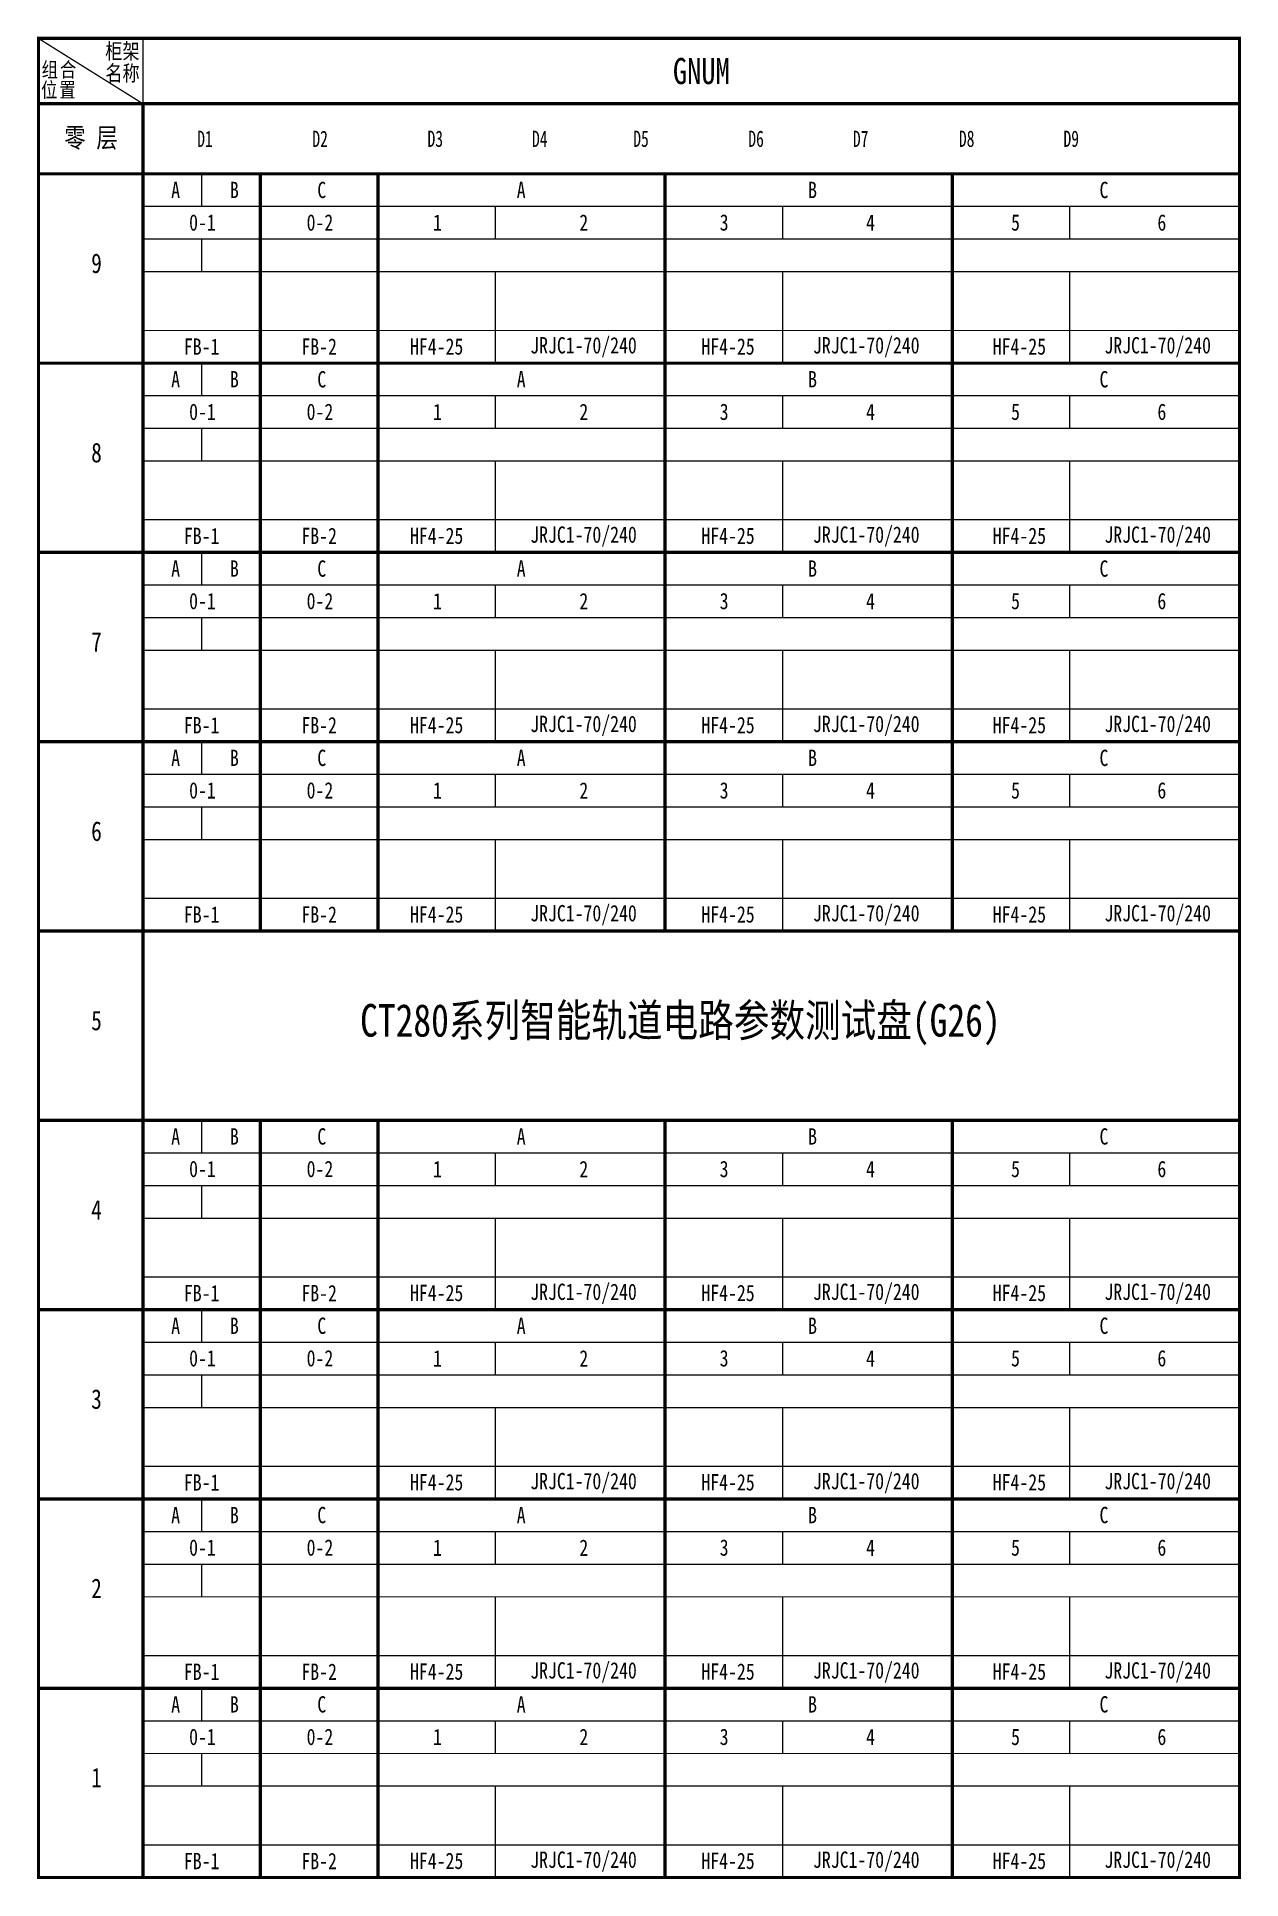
# Model space of a CAD drawing. Header units: inches. Extents: x -16 to 168, y 0 to 282.
import ezdxf
from ezdxf.enums import TextEntityAlignment as Align

# ---------------------------------------------------------------- set-up
doc = ezdxf.new("R2010")
doc.units = ezdxf.units.IN
doc.header["$MEASUREMENT"] = 0
doc.layers.add('图层1', color=7, linetype='Continuous')
doc.styles.add('ST', font='SimSun.ttf', dxfattribs={"width": 0.8})

msp = doc.modelspace()

# ---------------------------------------------------------------- linework, layer by layer
at = {"const_width": 0.5}
for points in [[(80, 261), (80, 145)], [(124, 261), (124, 145)], [(18, 145), (18, 232)], [(36, 232), (36, 145)], [(80, 0), (80, 116)], [(124, 116), (124, 0)]]:
    msp.add_lwpolyline(points, dxfattribs=at)
at = {"layer": '图层1'}
for points, const_width in [([(168, 0), (-16, 0), (-16, 281.74), (168, 281.74), (168, 0)], 0.5), ([(0, 271.74), (-16, 281.74)], 0.2), ([(-16, 271.74), (168, 271.74)], 0.5), ([(-16, 271.74), (168, 271.74)], 0.5), ([(-16, 271.74), (168, 271.74)], 0.5), ([(-16, 261), (168, 261)], 0.5), ([(-16, 232), (168, 232)], 0.5), ([(-16, 232), (168, 232)], 0.5), ([(-16, 232), (168, 232)], 0.5), ([(-16, 203), (168, 203)], 0.5), ([(-16, 203), (168, 203)], 0.5), ([(-16, 203), (168, 203)], 0.5), ([(-16, 203), (168, 203)], 0.5), ([(-16, 174), (168, 174)], 0.5), ([(-16, 174), (168, 174)], 0.5), ([(-16, 174), (168, 174)], 0.5), ([(-16, 174), (168, 174)], 0.5), ([(-16, 145), (168, 145)], 0.5), ([(-16, 145), (168, 145)], 0.5), ([(-16, 145), (168, 145)], 0.5), ([(-16, 145), (168, 145)], 0.5), ([(-16, 116), (168, 116)], 0.5), ([(-16, 116), (168, 116)], 0.5), ([(-16, 116), (168, 116)], 0.5), ([(-16, 116), (168, 116)], 0.5), ([(-16, 116), (168, 116)], 0.5), ([(-16, 87), (168, 87)], 0.5), ([(-16, 87), (168, 87)], 0.5), ([(-16, 87), (168, 87)], 0.5), ([(-16, 87), (168, 87)], 0.5), ([(-16, 58), (168, 58)], 0.5), ([(-16, 58), (168, 58)], 0.5), ([(-16, 58), (168, 58)], 0.5), ([(-16, 58), (168, 58)], 0.5), ([(-16, 29), (168, 29)], 0.5), ([(-16, 29), (168, 29)], 0.5), ([(-16, 29), (168, 29)], 0.5), ([(-16, 29), (168, 29)], 0.5), ([(-16, 29), (168, 29)], 0.5), ([(-16, 0), (168, 0)], 0.5)]:
    msp.add_lwpolyline(points, dxfattribs=dict(at, const_width=const_width))
at = {"layer": '图层1', "color": 0}
for points, const_width in [([(0, 0), (0, 281.74)], 0.2), ([(0, 271.74), (0, 242.74)], 0.5), ([(0, 271.74), (0, 232)], 0.5), ([(0, 271.74), (0, 271.74), (0, 247.74)], 0.2), ([(0, 271.74), (0, 271.74), (0, 242.74)], 0.2), ([(0, 261), (0, 232)], 0.5), ([(0, 261), (0, 261), (0, 237)], 0.2), ([(0, 261), (0, 261), (0, 232)], 0.2), ([(9, 261), (9, 256)], 0.2), ([(18, 261), (18, 232)], 0.5), ([(36, 261), (36, 232)], 0.5), ([(0, 256), (168, 256)], 0.2), ([(54, 256), (54, 251)], 0.2), ([(98, 256), (98, 251)], 0.2), ([(142, 256), (142, 251)], 0.2), ([(0, 251), (168, 251)], 0.2), ([(9, 251), (9, 246)], 0.2), ([(0, 246), (168, 246)], 0.2), ([(54, 246), (54, 232)], 0.2), ([(98, 246), (98, 232)], 0.2), ([(142, 246), (142, 232)], 0.2), ([(0, 242.74), (0, 242.74), (0, 0)], 0.2), ([(0, 237), (168, 237)], 0.2), ([(0, 232), (0, 203)], 0.5), ([(0, 232), (0, 232), (0, 203)], 0.2), ([(0, 232), (0, 232), (0, 208)], 0.2), ([(9, 232), (9, 227)], 0.2), ([(18, 232), (18, 203)], 0.5), ([(36, 232), (36, 203)], 0.5), ([(0, 227), (168, 227)], 0.2), ([(54, 227), (54, 222)], 0.2), ([(98, 227), (98, 222)], 0.2), ([(142, 227), (142, 222)], 0.2), ([(0, 222), (168, 222)], 0.2), ([(9, 222), (9, 217)], 0.2), ([(0, 217), (168, 217)], 0.2), ([(54, 217), (54, 203)], 0.2), ([(98, 217), (98, 203)], 0.2), ([(142, 217), (142, 203)], 0.2), ([(0, 208), (168, 208)], 0.2), ([(0, 203), (0, 174)], 0.5), ([(18, 203), (18, 174)], 0.5), ([(36, 203), (36, 174)], 0.5), ([(0, 203), (0, 203), (0, 174)], 0.2), ([(0, 203), (0, 203), (0, 179)], 0.2), ([(9, 203), (9, 198)], 0.2), ([(0, 198), (168, 198)], 0.2), ([(54, 198), (54, 193)], 0.2), ([(98, 198), (98, 193)], 0.2), ([(142, 198), (142, 193)], 0.2), ([(0, 193), (168, 193)], 0.2), ([(9, 193), (9, 188)], 0.2), ([(0, 188), (168, 188)], 0.2), ([(54, 188), (54, 174)], 0.2), ([(98, 188), (98, 174)], 0.2), ([(142, 188), (142, 174)], 0.2), ([(0, 179), (168, 179)], 0.2), ([(0, 174), (0, 145)], 0.5), ([(0, 174), (0, 174), (0, 150)], 0.2), ([(0, 174), (0, 174), (0, 145)], 0.2), ([(9, 174), (9, 169)], 0.2), ([(18, 174), (18, 145)], 0.5), ([(36, 174), (36, 145)], 0.5), ([(0, 169), (168, 169)], 0.2), ([(54, 169), (54, 164)], 0.2), ([(98, 169), (98, 164)], 0.2), ([(142, 169), (142, 164)], 0.2), ([(0, 164), (168, 164)], 0.2), ([(9, 164), (9, 159)], 0.2), ([(0, 159), (168, 159)], 0.2), ([(54, 159), (54, 145)], 0.2), ([(98, 159), (98, 145)], 0.2), ([(142, 159), (142, 145)], 0.2), ([(0, 150), (168, 150)], 0.2), ([(0, 145), (0, 116)], 0.5), ([(0, 145), (0, 145), (0, 116)], 0.2), ([(0, 145), (0, 145), (0, 121)], 0.2), ([(0, 116), (0, 87)], 0.5), ([(0, 116), (0, 116), (0, 87)], 0.2), ([(0, 116), (0, 116), (0, 92)], 0.2), ([(9, 116), (9, 111)], 0.2), ([(18, 116), (18, 87)], 0.5), ([(36, 116), (36, 87)], 0.5), ([(0, 111), (168, 111)], 0.2), ([(54, 111), (54, 106)], 0.2), ([(98, 111), (98, 106)], 0.2), ([(142, 111), (142, 106)], 0.2), ([(0, 106), (168, 106)], 0.2), ([(9, 106), (9, 101)], 0.2), ([(0, 101), (168, 101)], 0.2), ([(54, 101), (54, 87)], 0.2), ([(98, 101), (98, 87)], 0.2), ([(142, 101), (142, 87)], 0.2), ([(0, 92), (168, 92)], 0.2), ([(0, 87), (0, 58)], 0.5), ([(0, 87), (0, 87), (0, 63)], 0.2), ([(0, 87), (0, 87), (0, 58)], 0.2), ([(9, 87), (9, 82)], 0.2), ([(18, 87), (18, 58)], 0.5), ([(36, 87), (36, 58)], 0.5), ([(0, 82), (168, 82)], 0.2), ([(54, 82), (54, 77)], 0.2), ([(98, 82), (98, 77)], 0.2), ([(142, 82), (142, 77)], 0.2), ([(0, 77), (168, 77)], 0.2), ([(9, 77), (9, 72)], 0.2), ([(0, 72), (168, 72)], 0.2), ([(54, 72), (54, 58)], 0.2), ([(98, 72), (98, 58)], 0.2), ([(142, 72), (142, 58)], 0.2), ([(0, 63), (168, 63)], 0.2), ([(0, 58), (0, 29)], 0.5), ([(0, 58), (0, 58), (0, 34)], 0.2), ([(0, 58), (0, 58), (0, 29)], 0.2), ([(9, 58), (9, 53)], 0.2), ([(18, 58), (18, 29)], 0.5), ([(36, 58), (36, 29)], 0.5), ([(0, 53), (168, 53)], 0.2), ([(54, 53), (54, 48)], 0.2), ([(98, 53), (98, 48)], 0.2), ([(142, 53), (142, 48)], 0.2), ([(0, 48), (168, 48)], 0.2), ([(9, 48), (9, 43)], 0.2), ([(0, 43), (168, 43)], 0.2), ([(54, 43), (54, 29)], 0.2), ([(98, 43), (98, 29)], 0.2), ([(142, 43), (142, 29)], 0.2), ([(0, 34), (168, 34)], 0.2), ([(0, 29), (0, 0)], 0.5), ([(0, 29), (0, 29), (0, 5)], 0.2), ([(0, 29), (0, 29), (0, 0)], 0.2), ([(9, 29), (9, 24)], 0.2), ([(18, 29), (18, 0)], 0.5), ([(36, 29), (36, 0)], 0.5), ([(0, 24), (168, 24)], 0.2), ([(54, 24), (54, 19)], 0.2), ([(98, 24), (98, 19)], 0.2), ([(142, 24), (142, 19)], 0.2), ([(0, 19), (168, 19)], 0.2), ([(9, 19), (9, 14)], 0.2), ([(0, 14), (168, 14)], 0.2), ([(54, 14), (54, 0)], 0.2), ([(98, 14), (98, 0)], 0.2), ([(142, 14), (142, 0)], 0.2), ([(0, 5), (168, 5)], 0.2)]:
    msp.add_lwpolyline(points, dxfattribs=dict(at, const_width=const_width))

# ---------------------------------------------------------------- texts
at = {"color": 1, "style": 'ST', "width": 0.8}
msp.add_attdef('GNUM', text='GNUM', height=4, dxfattribs=at).set_placement((85.55, 276.75), align=Align.MIDDLE)
at = {"layer": '图层1', "color": 0, "style": 'ST', "width": 0.8}
for s, p in [('柜架', (-3.13, 278.59)), ('名称', (-3.13, 275.22))]:
    msp.add_text(s, height=2.4, dxfattribs=at).set_placement(p, align=Align.CENTER)
at = {"layer": '图层1', "style": 'ST', "width": 0.8}
for s, height, p in [('组', 2.3, (-14.26, 275.8)), ('合', 2.3, (-11.46, 275.8)), ('位', 2.3, (-14.35, 272.7)), ('置', 2.3, (-11.55, 272.7)), ('9', 3, (-7.11, 245.8)), ('8', 3, (-7.11, 216.8)), ('7', 3, (-7.11, 187.8)), ('6', 3, (-7.11, 158.8)), ('5', 3, (-7.11, 129.8)), ('CT280系列智能轨道电路参数测试盘(G26)', 5, (82.34, 128.82)), ('4', 3, (-7.11, 100.8)), ('3', 3, (-7.11, 71.8)), ('2', 3, (-7.11, 42.8)), ('1', 3, (-7.11, 13.8))]:
    msp.add_text(s, height=height, dxfattribs=at).set_placement(p, align=Align.CENTER)
at = {"layer": '图层1', "color": 0, "style": 'ST', "width": 0.8}
msp.add_text('零 层', height=3, dxfattribs=at).set_placement((-7.95, 266.5), align=Align.MIDDLE)
at = {"layer": '图层1', "color": 0}
for s, width, p in [('D1', 0.7, (9.51, 266.36)), ('D2', 0.7, (27.15, 266.36)), ('D3', 0.7, (44.79, 266.36)), ('D4', 0.7, (60.8, 266.36)), ('D5', 0.7, (76.31, 266.36)), ('D6', 0.7, (93.94, 266.36)), ('D7', 0.7, (109.96, 266.36)), ('D8', 0.7, (126.2, 266.36)), ('D9', 0.7, (142.22, 266.36)), ('A', 0.8, (5.01, 258.53)), ('B', 0.8, (14.01, 258.53)), ('C', 0.8, (27.4, 258.53)), ('A', 0.8, (57.95, 258.53)), ('B', 0.8, (102.59, 258.53)), ('C', 0.8, (147.23, 258.53)), ('0-1', 0.8, (9.12, 253.53)), ('0-2', 0.8, (27.12, 253.53)), ('1', 0.8, (45.12, 253.53)), ('2', 0.8, (67.54, 253.53)), ('3', 0.8, (89.04, 253.53)), ('4', 0.8, (111.46, 253.53)), ('5', 0.8, (133.68, 253.53)), ('6', 0.8, (156.1, 253.53)), ('FB-1', 0.8, (9, 234.53)), ('FB-2', 0.8, (27, 234.53)), ('HF4-25', 0.8, (45, 234.53)), ('JRJC1-70/240', 0.8, (67.5, 234.53)), ('HF4-25', 0.8, (89.64, 234.53)), ('JRJC1-70/240', 0.8, (110.82, 234.53)), ('HF4-25', 0.8, (134.28, 234.53)), ('JRJC1-70/240', 0.8, (155.46, 234.53)), ('A', 0.8, (5.01, 229.53)), ('B', 0.8, (14.01, 229.53)), ('C', 0.8, (27.4, 229.53)), ('A', 0.8, (57.95, 229.53)), ('B', 0.8, (102.59, 229.53)), ('C', 0.8, (147.23, 229.53)), ('0-1', 0.8, (9.12, 224.53)), ('0-2', 0.8, (27.12, 224.53)), ('1', 0.8, (45.12, 224.53)), ('2', 0.8, (67.54, 224.53)), ('3', 0.8, (89.04, 224.53)), ('4', 0.8, (111.46, 224.53)), ('5', 0.8, (133.68, 224.53)), ('6', 0.8, (156.1, 224.53)), ('FB-1', 0.8, (9, 205.53)), ('FB-2', 0.8, (27, 205.53)), ('HF4-25', 0.8, (45, 205.53)), ('JRJC1-70/240', 0.8, (67.5, 205.53)), ('HF4-25', 0.8, (89.64, 205.53)), ('JRJC1-70/240', 0.8, (110.82, 205.53)), ('HF4-25', 0.8, (134.28, 205.53)), ('JRJC1-70/240', 0.8, (155.46, 205.53)), ('A', 0.8, (5.01, 200.53)), ('B', 0.8, (14.01, 200.53)), ('C', 0.8, (27.4, 200.53)), ('A', 0.8, (57.95, 200.53)), ('B', 0.8, (102.59, 200.53)), ('C', 0.8, (147.23, 200.53)), ('0-1', 0.8, (9.12, 195.53)), ('0-2', 0.8, (27.12, 195.53)), ('1', 0.8, (45.12, 195.53)), ('2', 0.8, (67.54, 195.53)), ('3', 0.8, (89.04, 195.53)), ('4', 0.8, (111.46, 195.53)), ('5', 0.8, (133.68, 195.53)), ('6', 0.8, (156.1, 195.53)), ('JRJC1-70/240', 0.8, (67.5, 176.53)), ('JRJC1-70/240', 0.8, (110.82, 176.53)), ('JRJC1-70/240', 0.8, (155.46, 176.53)), ('FB-1', 0.8, (9, 176.53)), ('FB-2', 0.8, (27, 176.53)), ('HF4-25', 0.8, (45, 176.53)), ('HF4-25', 0.8, (89.64, 176.53)), ('HF4-25', 0.8, (134.28, 176.53)), ('A', 0.8, (5.01, 171.53)), ('B', 0.8, (14.01, 171.53)), ('C', 0.8, (27.4, 171.53)), ('A', 0.8, (57.95, 171.53)), ('B', 0.8, (102.59, 171.53)), ('C', 0.8, (147.23, 171.53)), ('0-1', 0.8, (9.12, 166.53)), ('0-2', 0.8, (27.12, 166.53)), ('1', 0.8, (45.12, 166.53)), ('2', 0.8, (67.54, 166.53)), ('3', 0.8, (89.04, 166.53)), ('4', 0.8, (111.46, 166.53)), ('5', 0.8, (133.68, 166.53)), ('6', 0.8, (156.1, 166.53)), ('FB-1', 0.8, (9, 147.53)), ('FB-2', 0.8, (27, 147.53)), ('HF4-25', 0.8, (45, 147.53)), ('JRJC1-70/240', 0.8, (67.5, 147.53)), ('HF4-25', 0.8, (89.64, 147.53)), ('JRJC1-70/240', 0.8, (110.82, 147.53)), ('HF4-25', 0.8, (134.28, 147.53)), ('JRJC1-70/240', 0.8, (155.46, 147.53)), ('A', 0.8, (5.01, 113.53)), ('B', 0.8, (14.01, 113.53)), ('C', 0.8, (27.4, 113.53)), ('A', 0.8, (57.95, 113.53)), ('B', 0.8, (102.59, 113.53)), ('C', 0.8, (147.23, 113.53)), ('0-1', 0.8, (9.12, 108.53)), ('0-2', 0.8, (27.12, 108.53)), ('1', 0.8, (45.12, 108.53)), ('2', 0.8, (67.54, 108.53)), ('3', 0.8, (89.04, 108.53)), ('4', 0.8, (111.46, 108.53)), ('5', 0.8, (133.68, 108.53)), ('6', 0.8, (156.1, 108.53)), ('FB-1', 0.8, (9, 89.53)), ('FB-2', 0.8, (27, 89.53)), ('HF4-25', 0.8, (45, 89.53)), ('JRJC1-70/240', 0.8, (67.5, 89.53)), ('HF4-25', 0.8, (89.64, 89.53)), ('JRJC1-70/240', 0.8, (110.82, 89.53)), ('HF4-25', 0.8, (134.28, 89.53)), ('JRJC1-70/240', 0.8, (155.46, 89.53)), ('A', 0.8, (5.01, 84.53)), ('B', 0.8, (14.01, 84.53)), ('C', 0.8, (27.4, 84.53)), ('A', 0.8, (57.95, 84.53)), ('B', 0.8, (102.59, 84.53)), ('C', 0.8, (147.23, 84.53)), ('0-1', 0.8, (9.12, 79.53)), ('0-2', 0.8, (27.12, 79.53)), ('1', 0.8, (45.12, 79.53)), ('2', 0.8, (67.54, 79.53)), ('3', 0.8, (89.04, 79.53)), ('4', 0.8, (111.46, 79.53)), ('5', 0.8, (133.68, 79.53)), ('6', 0.8, (156.1, 79.53)), ('JRJC1-70/240', 0.8, (67.5, 60.53)), ('JRJC1-70/240', 0.8, (110.82, 60.53)), ('JRJC1-70/240', 0.8, (155.46, 60.53)), ('FB-1', 0.8, (9, 60.53)), ('HF4-25', 0.8, (45, 60.53)), ('HF4-25', 0.8, (89.64, 60.53)), ('HF4-25', 0.8, (134.28, 60.53)), ('A', 0.8, (5.01, 55.53)), ('B', 0.8, (14.01, 55.53)), ('C', 0.8, (27.4, 55.53)), ('A', 0.8, (57.95, 55.53)), ('B', 0.8, (102.59, 55.53)), ('C', 0.8, (147.23, 55.53)), ('0-1', 0.8, (9.12, 50.53)), ('0-2', 0.8, (27.12, 50.53)), ('1', 0.8, (45.12, 50.53)), ('2', 0.8, (67.54, 50.53)), ('3', 0.8, (89.04, 50.53)), ('4', 0.8, (111.46, 50.53)), ('5', 0.8, (133.68, 50.53)), ('6', 0.8, (156.1, 50.53)), ('FB-1', 0.8, (9, 31.53)), ('FB-2', 0.8, (27, 31.53)), ('HF4-25', 0.8, (45, 31.53)), ('JRJC1-70/240', 0.8, (67.5, 31.53)), ('HF4-25', 0.8, (89.64, 31.53)), ('JRJC1-70/240', 0.8, (110.82, 31.53)), ('HF4-25', 0.8, (134.28, 31.53)), ('JRJC1-70/240', 0.8, (155.46, 31.53)), ('A', 0.8, (5.01, 26.53)), ('B', 0.8, (14.01, 26.53)), ('C', 0.8, (27.4, 26.53)), ('A', 0.8, (57.95, 26.53)), ('B', 0.8, (102.59, 26.53)), ('C', 0.8, (147.23, 26.53)), ('0-1', 0.8, (9.12, 21.53)), ('0-2', 0.8, (27.12, 21.53)), ('1', 0.8, (45.12, 21.53)), ('2', 0.8, (67.54, 21.53)), ('3', 0.8, (89.04, 21.53)), ('4', 0.8, (111.46, 21.53)), ('5', 0.8, (133.68, 21.53)), ('6', 0.8, (156.1, 21.53)), ('FB-1', 0.8, (9, 2.53)), ('FB-2', 0.8, (27, 2.53)), ('HF4-25', 0.8, (45, 2.53)), ('JRJC1-70/240', 0.8, (67.5, 2.53)), ('HF4-25', 0.8, (89.64, 2.53)), ('JRJC1-70/240', 0.8, (110.82, 2.53)), ('HF4-25', 0.8, (134.28, 2.53)), ('JRJC1-70/240', 0.8, (155.46, 2.53))]:
    msp.add_text(s, height=2.5, dxfattribs=dict(at, width=width)).set_placement(p, align=Align.MIDDLE)

doc.saveas('drawing.dxf')
